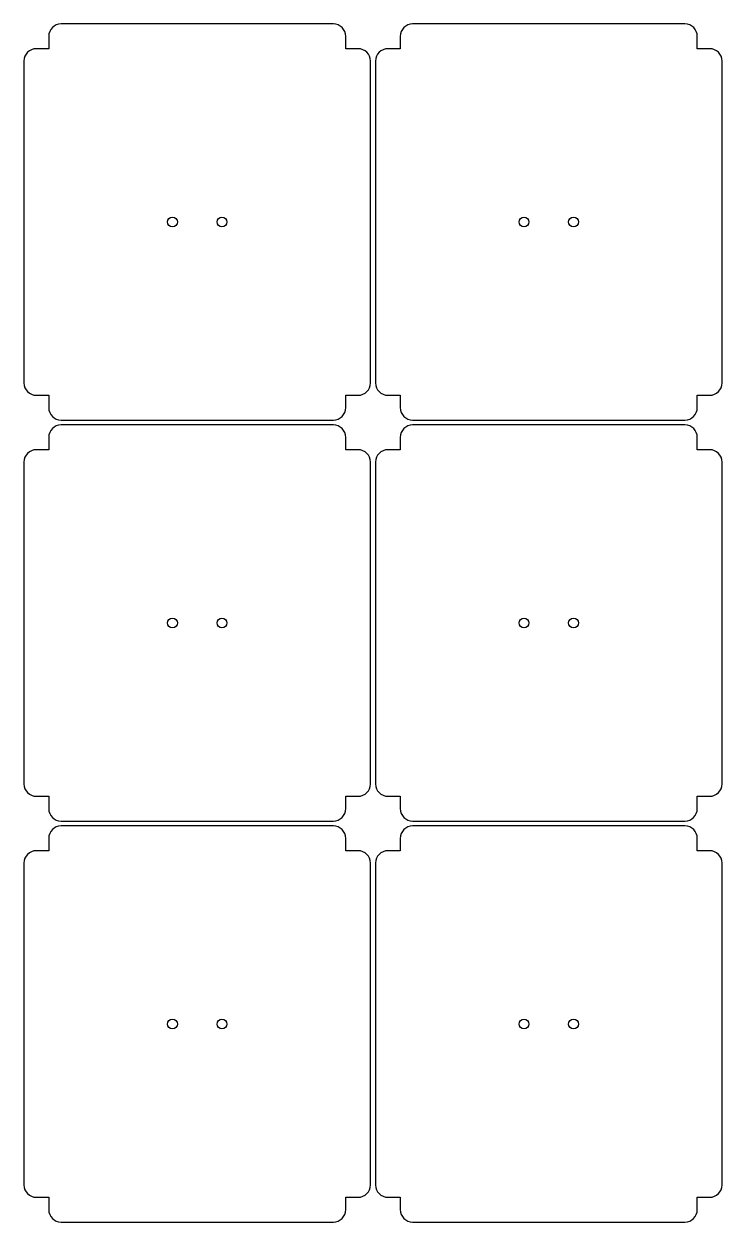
# Model space of a CAD drawing. Extents: x -2300 to 2026, y -6513 to 1502.
# Drawn here: x -2149.7 to -1867.7, y -5549.1 to -5065.1 of the extents above; entities that cross this region are included whole.
import ezdxf

# ---------------------------------------------------------------- set-up
doc = ezdxf.new("R2010")
doc.units = 0

msp = doc.modelspace()

# ---------------------------------------------------------------- linework, layer by layer
at = {"layer": 'Layer 1'}
for p, q in [((-2138.868449, -5067.310481), (-2139.328382, -5068.159928)), ((-2138.258862, -5066.571093), (-2138.868449, -5067.310481)), ((-2137.519424, -5065.961556), (-2138.258862, -5066.571093)), ((-2136.669934, -5065.501665), (-2137.519424, -5065.961556)), ((-2135.730192, -5065.211215), (-2136.669934, -5065.501665)), ((-2134.72, -5065.11), (-2135.730192, -5065.211215)), ((-2024.71956, -5065.11018), (-2134.72, -5065.11)), ((-2023.709391, -5065.211406), (-2024.71956, -5065.11018)), ((-2022.769709, -5065.501882), (-2023.709391, -5065.211406)), ((-2021.920304, -5065.961804), (-2022.769709, -5065.501882)), ((-2021.180963, -5066.57137), (-2021.920304, -5065.961804)), ((-2020.571473, -5067.310776), (-2021.180963, -5066.57137)), ((-2020.111625, -5068.160218), (-2020.571473, -5067.310776)), ((-1996.868449, -5067.310481), (-1997.328383, -5068.159928)), ((-1996.258862, -5066.571093), (-1996.868449, -5067.310481)), ((-1995.519424, -5065.961556), (-1996.258862, -5066.571093)), ((-1994.669934, -5065.501665), (-1995.519424, -5065.961556)), ((-1993.730192, -5065.211215), (-1994.669934, -5065.501665)), ((-1992.72, -5065.11), (-1993.730192, -5065.211215)), ((-1882.71956, -5065.11018), (-1992.72, -5065.11)), ((-1881.709391, -5065.211406), (-1882.71956, -5065.11018)), ((-1880.769709, -5065.501882), (-1881.709391, -5065.211406)), ((-1879.920304, -5065.961804), (-1880.769709, -5065.501882)), ((-1879.180963, -5066.57137), (-1879.920304, -5065.961804)), ((-1878.571473, -5067.310776), (-1879.180963, -5066.57137)), ((-1878.111625, -5068.160218), (-1878.571473, -5067.310776)), ((-2139.618863, -5069.099639), (-2139.72009, -5070.10982)), ((-2139.72009, -5070.10982), (-2139.72, -5075.11)), ((-2139.328382, -5068.159928), (-2139.618863, -5069.099639)), ((-2019.821204, -5069.099894), (-2020.111625, -5068.160218)), ((-2019.72, -5070.11), (-2019.821204, -5069.099894)), ((-2019.72, -5075.11), (-2019.72, -5070.11)), ((-1997.618863, -5069.099639), (-1997.72009, -5070.10982)), ((-1997.72009, -5070.10982), (-1997.72, -5075.11)), ((-1997.328383, -5068.159928), (-1997.618863, -5069.099639)), ((-1877.821204, -5069.099894), (-1878.111625, -5068.160218)), ((-1877.72, -5070.11), (-1877.821204, -5069.099894)), ((-1877.72, -5075.11), (-1877.72, -5070.11)), ((-2148.2585, -5076.571194), (-2148.868018, -5077.3106)), ((-2147.519142, -5075.961627), (-2148.2585, -5076.571194)), ((-2146.669741, -5075.501703), (-2147.519142, -5075.961627)), ((-2145.730095, -5075.211226), (-2146.669741, -5075.501703)), ((-2144.72, -5075.11), (-2145.730095, -5075.211226)), ((-2139.72, -5075.11), (-2144.72, -5075.11)), ((-2014.71982, -5075.11018), (-2019.72, -5075.11)), ((-2013.709565, -5075.211406), (-2014.71982, -5075.11018)), ((-2012.769819, -5075.501882), (-2013.709565, -5075.211406)), ((-2011.920367, -5075.961804), (-2012.769819, -5075.501882)), ((-2011.180995, -5076.57137), (-2011.920367, -5075.961804)), ((-2010.571487, -5077.310776), (-2011.180995, -5076.57137)), ((-2006.2585, -5076.571194), (-2006.868018, -5077.3106)), ((-2005.519142, -5075.961627), (-2006.2585, -5076.571194)), ((-2004.669741, -5075.501703), (-2005.519142, -5075.961627)), ((-2003.730095, -5075.211226), (-2004.669741, -5075.501703)), ((-2002.72, -5075.11), (-2003.730095, -5075.211226)), ((-1997.72, -5075.11), (-2002.72, -5075.11)), ((-1872.71982, -5075.11018), (-1877.72, -5075.11)), ((-1871.709565, -5075.211406), (-1872.71982, -5075.11018)), ((-1870.769819, -5075.501882), (-1871.709565, -5075.211406)), ((-1869.920367, -5075.961804), (-1870.769819, -5075.501882)), ((-1869.180995, -5076.57137), (-1869.920367, -5075.961804)), ((-1868.571487, -5077.310776), (-1869.180995, -5076.57137)), ((-2149.71956, -5080.10982), (-2149.72, -5210.11)), ((-2149.618345, -5079.099717), (-2149.71956, -5080.10982)), ((-2149.327899, -5078.160042), (-2149.618345, -5079.099717)), ((-2148.868018, -5077.3106), (-2149.327899, -5078.160042)), ((-2010.111629, -5078.160218), (-2010.571487, -5077.310776)), ((-2009.821205, -5079.099894), (-2010.111629, -5078.160218)), ((-2009.72, -5080.11), (-2009.821205, -5079.099894)), ((-2009.72018, -5210.10965), (-2009.72, -5080.11)), ((-2007.71956, -5080.10982), (-2007.72, -5210.11)), ((-2007.618345, -5079.099717), (-2007.71956, -5080.10982)), ((-2007.327899, -5078.160042), (-2007.618345, -5079.099717)), ((-2006.868018, -5077.3106), (-2007.327899, -5078.160042)), ((-1868.111629, -5078.160218), (-1868.571487, -5077.310776)), ((-1867.821205, -5079.099894), (-1868.111629, -5078.160218)), ((-1867.72, -5080.11), (-1867.821205, -5079.099894)), ((-1867.72018, -5210.10965), (-1867.72, -5080.11)), ((-2091.72003, -5145.1101), (-2091.562756, -5144.331587)), ((-2091.562756, -5144.331587), (-2091.133945, -5143.695874)), ((-2091.133945, -5143.695874), (-2090.498114, -5143.267278)), ((-2090.498114, -5143.267278), (-2089.71978, -5143.11012)), ((-2089.71978, -5143.11012), (-2088.941267, -5143.267278)), ((-2088.941267, -5143.267278), (-2088.305554, -5143.695873)), ((-2088.305554, -5143.695873), (-2087.876958, -5144.331587)), ((-2087.876958, -5144.331587), (-2087.7198, -5145.1101)), ((-2071.72023, -5145.1101), (-2071.562956, -5144.331587)), ((-2071.562956, -5144.331587), (-2071.134145, -5143.695874)), ((-2071.134145, -5143.695874), (-2070.498314, -5143.267278)), ((-2070.498314, -5143.267278), (-2069.71998, -5143.11012)), ((-2069.71998, -5143.11012), (-2068.941467, -5143.267278)), ((-2068.941467, -5143.267278), (-2068.305754, -5143.695873)), ((-2068.305754, -5143.695873), (-2067.877158, -5144.331587)), ((-2067.877158, -5144.331587), (-2067.72, -5145.1101)), ((-1949.72003, -5145.1101), (-1949.562756, -5144.331587)), ((-1949.562756, -5144.331587), (-1949.133945, -5143.695874)), ((-1949.133945, -5143.695874), (-1948.498114, -5143.267278)), ((-1948.498114, -5143.267278), (-1947.71978, -5143.11012)), ((-1947.71978, -5143.11012), (-1946.941267, -5143.267278)), ((-1946.941267, -5143.267278), (-1946.305554, -5143.695873)), ((-1946.305554, -5143.695873), (-1945.876958, -5144.331587)), ((-1945.876958, -5144.331587), (-1945.7198, -5145.1101)), ((-1929.72023, -5145.1101), (-1929.562956, -5144.331587)), ((-1929.562956, -5144.331587), (-1929.134145, -5143.695874)), ((-1929.134145, -5143.695874), (-1928.498314, -5143.267278)), ((-1928.498314, -5143.267278), (-1927.71998, -5143.11012)), ((-1927.71998, -5143.11012), (-1926.941467, -5143.267278)), ((-1926.941467, -5143.267278), (-1926.305754, -5143.695873)), ((-1926.305754, -5143.695873), (-1925.877158, -5144.331587)), ((-1925.877158, -5144.331587), (-1925.72, -5145.1101)), ((-2091.562793, -5145.888502), (-2091.72003, -5145.1101)), ((-2091.134044, -5146.524228), (-2091.562793, -5145.888502)), ((-2090.498225, -5146.952885), (-2091.134044, -5146.524228)), ((-2089.71978, -5147.11008), (-2090.498225, -5146.952885)), ((-2088.941044, -5146.953036), (-2089.71978, -5147.11008)), ((-2088.305355, -5146.524427), (-2088.941044, -5146.953036)), ((-2087.876884, -5145.888651), (-2088.305355, -5146.524427)), ((-2087.7198, -5145.1101), (-2087.876884, -5145.888651)), ((-2087.7198, -5145.1101), (-2087.7198, -5145.1101)), ((-2071.562993, -5145.888502), (-2071.72023, -5145.1101)), ((-2071.134244, -5146.524228), (-2071.562993, -5145.888502)), ((-2070.498425, -5146.952885), (-2071.134244, -5146.524228)), ((-2069.71998, -5147.11008), (-2070.498425, -5146.952885)), ((-2068.941244, -5146.953036), (-2069.71998, -5147.11008)), ((-2068.305555, -5146.524427), (-2068.941244, -5146.953036)), ((-2067.877084, -5145.888651), (-2068.305555, -5146.524427)), ((-2067.72, -5145.1101), (-2067.877084, -5145.888651)), ((-2067.72, -5145.1101), (-2067.72, -5145.1101)), ((-1949.562793, -5145.888502), (-1949.72003, -5145.1101)), ((-1949.134044, -5146.524228), (-1949.562793, -5145.888502)), ((-1948.498225, -5146.952885), (-1949.134044, -5146.524228)), ((-1947.71978, -5147.11008), (-1948.498225, -5146.952885)), ((-1946.941044, -5146.953036), (-1947.71978, -5147.11008)), ((-1946.305355, -5146.524427), (-1946.941044, -5146.953036)), ((-1945.876884, -5145.888651), (-1946.305355, -5146.524427)), ((-1945.7198, -5145.1101), (-1945.876884, -5145.888651)), ((-1945.7198, -5145.1101), (-1945.7198, -5145.1101)), ((-1929.562993, -5145.888502), (-1929.72023, -5145.1101)), ((-1929.134244, -5146.524228), (-1929.562993, -5145.888502)), ((-1928.498425, -5146.952885), (-1929.134244, -5146.524228)), ((-1927.71998, -5147.11008), (-1928.498425, -5146.952885)), ((-1926.941244, -5146.953036), (-1927.71998, -5147.11008)), ((-1926.305555, -5146.524427), (-1926.941244, -5146.953036)), ((-1925.877084, -5145.888651), (-1926.305555, -5146.524427)), ((-1925.72, -5145.1101), (-1925.877084, -5145.888651)), ((-1925.72, -5145.1101), (-1925.72, -5145.1101)), ((-2149.72, -5210.11), (-2149.618785, -5211.120203)), ((-2149.618785, -5211.120203), (-2149.328339, -5212.059974)), ((-2149.328339, -5212.059974), (-2148.868458, -5212.909506)), ((-2010.571665, -5212.909156), (-2010.111807, -5212.059624)), ((-2010.111807, -5212.059624), (-2009.821384, -5211.119853)), ((-2009.821384, -5211.119853), (-2009.72018, -5210.10965)), ((-2007.72, -5210.11), (-2007.618785, -5211.120203)), ((-2007.618785, -5211.120203), (-2007.328339, -5212.059974)), ((-2007.328339, -5212.059974), (-2006.868458, -5212.909506)), ((-1868.571665, -5212.909156), (-1868.111807, -5212.059624)), ((-1868.111807, -5212.059624), (-1867.821384, -5211.119853)), ((-1867.821384, -5211.119853), (-1867.72018, -5210.10965)), ((-2148.868458, -5212.909506), (-2148.25894, -5213.648993)), ((-2148.25894, -5213.648993), (-2147.519582, -5214.258627)), ((-2147.519582, -5214.258627), (-2146.670181, -5214.718602)), ((-2146.670181, -5214.718602), (-2145.730535, -5215.009112)), ((-2145.730535, -5215.009112), (-2144.72044, -5215.11035)), ((-2144.72044, -5215.11035), (-2139.72, -5215.11)), ((-2139.72, -5215.11), (-2139.72, -5220.11)), ((-2019.72044, -5220.10912), (-2019.72, -5215.11)), ((-2019.72, -5215.11), (-2014.72, -5215.11)), ((-2014.72, -5215.11), (-2013.709742, -5215.008762)), ((-2013.709742, -5215.008762), (-2012.769995, -5214.718252)), ((-2012.769995, -5214.718252), (-2011.920543, -5214.258277)), ((-2011.920543, -5214.258277), (-2011.181171, -5213.648643)), ((-2011.181171, -5213.648643), (-2010.571665, -5212.909156)), ((-2006.868458, -5212.909506), (-2006.25894, -5213.648993)), ((-2006.25894, -5213.648993), (-2005.519582, -5214.258627)), ((-2005.519582, -5214.258627), (-2004.670181, -5214.718602)), ((-2004.670181, -5214.718602), (-2003.730535, -5215.009112)), ((-2003.730535, -5215.009112), (-2002.72044, -5215.11035)), ((-2002.72044, -5215.11035), (-1997.72, -5215.11)), ((-1997.72, -5215.11), (-1997.72, -5220.11)), ((-1877.72044, -5220.10912), (-1877.72, -5215.11)), ((-1877.72, -5215.11), (-1872.72, -5215.11)), ((-1872.72, -5215.11), (-1871.709742, -5215.008762)), ((-1871.709742, -5215.008762), (-1870.769995, -5214.718252)), ((-1870.769995, -5214.718252), (-1869.920543, -5214.258277)), ((-1869.920543, -5214.258277), (-1869.181171, -5213.648643)), ((-1869.181171, -5213.648643), (-1868.571665, -5212.909156)), ((-2139.72, -5220.11), (-2139.618773, -5221.120226)), ((-2139.618773, -5221.120226), (-2139.328292, -5222.060057)), ((-2139.328292, -5222.060057), (-2138.868359, -5222.909674)), ((-2020.571982, -5222.908794), (-2020.112101, -5222.059177)), ((-2020.112101, -5222.059177), (-2019.821655, -5221.119346)), ((-2019.821655, -5221.119346), (-2019.72044, -5220.10912)), ((-1997.72, -5220.11), (-1997.618773, -5221.120226)), ((-1997.618773, -5221.120226), (-1997.328293, -5222.060057)), ((-1997.328293, -5222.060057), (-1996.868359, -5222.909674)), ((-1878.571982, -5222.908794), (-1878.112101, -5222.059177)), ((-1878.112101, -5222.059177), (-1877.821655, -5221.119346)), ((-1877.821655, -5221.119346), (-1877.72044, -5220.10912)), ((-2138.868359, -5222.909674), (-2138.258772, -5223.649258)), ((-2138.258772, -5223.649258), (-2137.519334, -5224.258989)), ((-2137.519334, -5224.258989), (-2136.669844, -5224.719049)), ((-2136.669844, -5224.719049), (-2135.730102, -5225.009619)), ((-2134.72, -5227.11), (-2135.730192, -5227.211215)), ((-2135.730102, -5225.009619), (-2134.71991, -5225.11088)), ((-2024.71956, -5227.11018), (-2134.72, -5227.11)), ((-2134.71991, -5225.11088), (-2024.72, -5225.11)), ((-2024.72, -5225.11), (-2023.709905, -5225.008739)), ((-2023.709391, -5227.211406), (-2024.71956, -5227.11018)), ((-2023.709905, -5225.008739), (-2022.770259, -5224.718169)), ((-2022.770259, -5224.718169), (-2021.920858, -5224.258109)), ((-2021.920858, -5224.258109), (-2021.1815, -5223.648377)), ((-2021.1815, -5223.648377), (-2020.571982, -5222.908794)), ((-1996.868359, -5222.909674), (-1996.258772, -5223.649258)), ((-1996.258772, -5223.649258), (-1995.519334, -5224.258989)), ((-1995.519334, -5224.258989), (-1994.669844, -5224.719049)), ((-1994.669844, -5224.719049), (-1993.730102, -5225.009619)), ((-1992.72, -5227.11), (-1993.730192, -5227.211215)), ((-1993.730102, -5225.009619), (-1992.71991, -5225.11088)), ((-1882.71956, -5227.11018), (-1992.72, -5227.11)), ((-1992.71991, -5225.11088), (-1882.72, -5225.11)), ((-1882.72, -5225.11), (-1881.709905, -5225.008739)), ((-1881.709391, -5227.211406), (-1882.71956, -5227.11018)), ((-1881.709905, -5225.008739), (-1880.770259, -5224.718169)), ((-1880.770259, -5224.718169), (-1879.920858, -5224.258109)), ((-1879.920858, -5224.258109), (-1879.1815, -5223.648377)), ((-1879.1815, -5223.648377), (-1878.571982, -5222.908794)), ((-2139.618863, -5231.099639), (-2139.72009, -5232.10982)), ((-2139.328382, -5230.159928), (-2139.618863, -5231.099639)), ((-2138.868449, -5229.310481), (-2139.328382, -5230.159928)), ((-2138.258862, -5228.571093), (-2138.868449, -5229.310481)), ((-2137.519424, -5227.961556), (-2138.258862, -5228.571093)), ((-2136.669934, -5227.501665), (-2137.519424, -5227.961556)), ((-2135.730192, -5227.211215), (-2136.669934, -5227.501665)), ((-2022.769709, -5227.501882), (-2023.709391, -5227.211406)), ((-2021.920304, -5227.961804), (-2022.769709, -5227.501882)), ((-2021.180963, -5228.57137), (-2021.920304, -5227.961804)), ((-2020.571473, -5229.310776), (-2021.180963, -5228.57137)), ((-2020.111625, -5230.160218), (-2020.571473, -5229.310776)), ((-2019.821204, -5231.099894), (-2020.111625, -5230.160218)), ((-2019.72, -5232.11), (-2019.821204, -5231.099894)), ((-1997.618863, -5231.099639), (-1997.72009, -5232.10982)), ((-1997.328383, -5230.159928), (-1997.618863, -5231.099639)), ((-1996.868449, -5229.310481), (-1997.328383, -5230.159928)), ((-1996.258862, -5228.571093), (-1996.868449, -5229.310481)), ((-1995.519424, -5227.961556), (-1996.258862, -5228.571093)), ((-1994.669934, -5227.501665), (-1995.519424, -5227.961556)), ((-1993.730192, -5227.211215), (-1994.669934, -5227.501665)), ((-1880.769709, -5227.501882), (-1881.709391, -5227.211406)), ((-1879.920304, -5227.961804), (-1880.769709, -5227.501882)), ((-1879.180963, -5228.57137), (-1879.920304, -5227.961804)), ((-1878.571473, -5229.310776), (-1879.180963, -5228.57137)), ((-1878.111625, -5230.160218), (-1878.571473, -5229.310776)), ((-1877.821204, -5231.099894), (-1878.111625, -5230.160218)), ((-1877.72, -5232.11), (-1877.821204, -5231.099894)), ((-2139.72009, -5232.10982), (-2139.72, -5237.11)), ((-2019.72, -5237.11), (-2019.72, -5232.11)), ((-1997.72009, -5232.10982), (-1997.72, -5237.11)), ((-1877.72, -5237.11), (-1877.72, -5232.11)), ((-2149.618345, -5241.099717), (-2149.71956, -5242.10982)), ((-2149.327899, -5240.160042), (-2149.618345, -5241.099717)), ((-2148.868018, -5239.3106), (-2149.327899, -5240.160042)), ((-2148.2585, -5238.571194), (-2148.868018, -5239.3106)), ((-2147.519142, -5237.961627), (-2148.2585, -5238.571194)), ((-2146.669741, -5237.501703), (-2147.519142, -5237.961627)), ((-2145.730095, -5237.211226), (-2146.669741, -5237.501703)), ((-2144.72, -5237.11), (-2145.730095, -5237.211226)), ((-2139.72, -5237.11), (-2144.72, -5237.11)), ((-2014.71982, -5237.11018), (-2019.72, -5237.11)), ((-2013.709565, -5237.211406), (-2014.71982, -5237.11018)), ((-2012.769819, -5237.501882), (-2013.709565, -5237.211406)), ((-2011.920367, -5237.961804), (-2012.769819, -5237.501882)), ((-2011.180995, -5238.57137), (-2011.920367, -5237.961804)), ((-2010.571487, -5239.310776), (-2011.180995, -5238.57137)), ((-2010.111629, -5240.160218), (-2010.571487, -5239.310776)), ((-2009.821205, -5241.099894), (-2010.111629, -5240.160218)), ((-2009.72, -5242.11), (-2009.821205, -5241.099894)), ((-2007.618345, -5241.099717), (-2007.71956, -5242.10982)), ((-2007.327899, -5240.160042), (-2007.618345, -5241.099717)), ((-2006.868018, -5239.3106), (-2007.327899, -5240.160042)), ((-2006.2585, -5238.571194), (-2006.868018, -5239.3106)), ((-2005.519142, -5237.961627), (-2006.2585, -5238.571194)), ((-2004.669741, -5237.501703), (-2005.519142, -5237.961627)), ((-2003.730095, -5237.211226), (-2004.669741, -5237.501703)), ((-2002.72, -5237.11), (-2003.730095, -5237.211226)), ((-1997.72, -5237.11), (-2002.72, -5237.11)), ((-1872.71982, -5237.11018), (-1877.72, -5237.11)), ((-1871.709565, -5237.211406), (-1872.71982, -5237.11018)), ((-1870.769819, -5237.501882), (-1871.709565, -5237.211406)), ((-1869.920367, -5237.961804), (-1870.769819, -5237.501882)), ((-1869.180995, -5238.57137), (-1869.920367, -5237.961804)), ((-1868.571487, -5239.310776), (-1869.180995, -5238.57137)), ((-1868.111629, -5240.160218), (-1868.571487, -5239.310776)), ((-1867.821205, -5241.099894), (-1868.111629, -5240.160218)), ((-1867.72, -5242.11), (-1867.821205, -5241.099894)), ((-2149.71956, -5242.10982), (-2149.72, -5372.11)), ((-2009.72018, -5372.10965), (-2009.72, -5242.11)), ((-2007.71956, -5242.10982), (-2007.72, -5372.11)), ((-1867.72018, -5372.10965), (-1867.72, -5242.11)), ((-2091.72003, -5307.1101), (-2091.562756, -5306.331587)), ((-2091.562793, -5307.888502), (-2091.72003, -5307.1101)), ((-2091.134044, -5308.524228), (-2091.562793, -5307.888502)), ((-2091.562756, -5306.331587), (-2091.133945, -5305.695874)), ((-2090.498225, -5308.952885), (-2091.134044, -5308.524228)), ((-2091.133945, -5305.695874), (-2090.498114, -5305.267278)), ((-2089.71978, -5309.11008), (-2090.498225, -5308.952885)), ((-2090.498114, -5305.267278), (-2089.71978, -5305.11012)), ((-2089.71978, -5305.11012), (-2088.941267, -5305.267278)), ((-2088.941044, -5308.953036), (-2089.71978, -5309.11008)), ((-2088.941267, -5305.267278), (-2088.305554, -5305.695873)), ((-2088.305355, -5308.524427), (-2088.941044, -5308.953036)), ((-2088.305554, -5305.695873), (-2087.876958, -5306.331587)), ((-2087.876884, -5307.888651), (-2088.305355, -5308.524427)), ((-2087.876958, -5306.331587), (-2087.7198, -5307.1101)), ((-2087.7198, -5307.1101), (-2087.876884, -5307.888651)), ((-2087.7198, -5307.1101), (-2087.7198, -5307.1101)), ((-2071.72023, -5307.1101), (-2071.562956, -5306.331587)), ((-2071.562993, -5307.888502), (-2071.72023, -5307.1101)), ((-2071.134244, -5308.524228), (-2071.562993, -5307.888502)), ((-2071.562956, -5306.331587), (-2071.134145, -5305.695874)), ((-2070.498425, -5308.952885), (-2071.134244, -5308.524228)), ((-2071.134145, -5305.695874), (-2070.498314, -5305.267278)), ((-2069.71998, -5309.11008), (-2070.498425, -5308.952885)), ((-2070.498314, -5305.267278), (-2069.71998, -5305.11012)), ((-2069.71998, -5305.11012), (-2068.941467, -5305.267278)), ((-2068.941244, -5308.953036), (-2069.71998, -5309.11008)), ((-2068.941467, -5305.267278), (-2068.305754, -5305.695873)), ((-2068.305555, -5308.524427), (-2068.941244, -5308.953036)), ((-2068.305754, -5305.695873), (-2067.877158, -5306.331587)), ((-2067.877084, -5307.888651), (-2068.305555, -5308.524427)), ((-2067.877158, -5306.331587), (-2067.72, -5307.1101)), ((-2067.72, -5307.1101), (-2067.877084, -5307.888651)), ((-2067.72, -5307.1101), (-2067.72, -5307.1101)), ((-1949.72003, -5307.1101), (-1949.562756, -5306.331587)), ((-1949.562793, -5307.888502), (-1949.72003, -5307.1101)), ((-1949.134044, -5308.524228), (-1949.562793, -5307.888502)), ((-1949.562756, -5306.331587), (-1949.133945, -5305.695874)), ((-1948.498225, -5308.952885), (-1949.134044, -5308.524228)), ((-1949.133945, -5305.695874), (-1948.498114, -5305.267278)), ((-1947.71978, -5309.11008), (-1948.498225, -5308.952885)), ((-1948.498114, -5305.267278), (-1947.71978, -5305.11012)), ((-1947.71978, -5305.11012), (-1946.941267, -5305.267278)), ((-1946.941044, -5308.953036), (-1947.71978, -5309.11008)), ((-1946.941267, -5305.267278), (-1946.305554, -5305.695873)), ((-1946.305355, -5308.524427), (-1946.941044, -5308.953036)), ((-1946.305554, -5305.695873), (-1945.876958, -5306.331587)), ((-1945.876884, -5307.888651), (-1946.305355, -5308.524427)), ((-1945.876958, -5306.331587), (-1945.7198, -5307.1101)), ((-1945.7198, -5307.1101), (-1945.876884, -5307.888651)), ((-1945.7198, -5307.1101), (-1945.7198, -5307.1101)), ((-1929.72023, -5307.1101), (-1929.562956, -5306.331587)), ((-1929.562993, -5307.888502), (-1929.72023, -5307.1101)), ((-1929.134244, -5308.524228), (-1929.562993, -5307.888502)), ((-1929.562956, -5306.331587), (-1929.134145, -5305.695874)), ((-1928.498425, -5308.952885), (-1929.134244, -5308.524228)), ((-1929.134145, -5305.695874), (-1928.498314, -5305.267278)), ((-1927.71998, -5309.11008), (-1928.498425, -5308.952885)), ((-1928.498314, -5305.267278), (-1927.71998, -5305.11012)), ((-1927.71998, -5305.11012), (-1926.941467, -5305.267278)), ((-1926.941244, -5308.953036), (-1927.71998, -5309.11008)), ((-1926.941467, -5305.267278), (-1926.305754, -5305.695873)), ((-1926.305555, -5308.524427), (-1926.941244, -5308.953036)), ((-1926.305754, -5305.695873), (-1925.877158, -5306.331587)), ((-1925.877084, -5307.888651), (-1926.305555, -5308.524427)), ((-1925.877158, -5306.331587), (-1925.72, -5307.1101)), ((-1925.72, -5307.1101), (-1925.877084, -5307.888651)), ((-1925.72, -5307.1101), (-1925.72, -5307.1101)), ((-2149.72, -5372.11), (-2149.618785, -5373.120203)), ((-2009.821384, -5373.119853), (-2009.72018, -5372.10965)), ((-2007.72, -5372.11), (-2007.618785, -5373.120203)), ((-1867.821384, -5373.119853), (-1867.72018, -5372.10965)), ((-2149.618785, -5373.120203), (-2149.328339, -5374.059974)), ((-2149.328339, -5374.059974), (-2148.868458, -5374.909506)), ((-2148.868458, -5374.909506), (-2148.25894, -5375.648993)), ((-2148.25894, -5375.648993), (-2147.519582, -5376.258627)), ((-2147.519582, -5376.258627), (-2146.670181, -5376.718602)), ((-2146.670181, -5376.718602), (-2145.730535, -5377.009112)), ((-2145.730535, -5377.009112), (-2144.72044, -5377.11035)), ((-2144.72044, -5377.11035), (-2139.72, -5377.11)), ((-2139.72, -5377.11), (-2139.72, -5382.11)), ((-2019.72044, -5382.10912), (-2019.72, -5377.11)), ((-2019.72, -5377.11), (-2014.72, -5377.11)), ((-2014.72, -5377.11), (-2013.709742, -5377.008762)), ((-2013.709742, -5377.008762), (-2012.769995, -5376.718252)), ((-2012.769995, -5376.718252), (-2011.920543, -5376.258277)), ((-2011.920543, -5376.258277), (-2011.181171, -5375.648643)), ((-2011.181171, -5375.648643), (-2010.571665, -5374.909156)), ((-2010.571665, -5374.909156), (-2010.111807, -5374.059624)), ((-2010.111807, -5374.059624), (-2009.821384, -5373.119853)), ((-2007.618785, -5373.120203), (-2007.328339, -5374.059974)), ((-2007.328339, -5374.059974), (-2006.868458, -5374.909506)), ((-2006.868458, -5374.909506), (-2006.25894, -5375.648993)), ((-2006.25894, -5375.648993), (-2005.519582, -5376.258627)), ((-2005.519582, -5376.258627), (-2004.670181, -5376.718602)), ((-2004.670181, -5376.718602), (-2003.730535, -5377.009112)), ((-2003.730535, -5377.009112), (-2002.72044, -5377.11035)), ((-2002.72044, -5377.11035), (-1997.72, -5377.11)), ((-1997.72, -5377.11), (-1997.72, -5382.11)), ((-1877.72044, -5382.10912), (-1877.72, -5377.11)), ((-1877.72, -5377.11), (-1872.72, -5377.11)), ((-1872.72, -5377.11), (-1871.709742, -5377.008762)), ((-1871.709742, -5377.008762), (-1870.769995, -5376.718252)), ((-1870.769995, -5376.718252), (-1869.920543, -5376.258277)), ((-1869.920543, -5376.258277), (-1869.181171, -5375.648643)), ((-1869.181171, -5375.648643), (-1868.571665, -5374.909156)), ((-1868.571665, -5374.909156), (-1868.111807, -5374.059624)), ((-1868.111807, -5374.059624), (-1867.821384, -5373.119853)), ((-2139.72, -5382.11), (-2139.618773, -5383.120226)), ((-2139.618773, -5383.120226), (-2139.328292, -5384.060057)), ((-2139.328292, -5384.060057), (-2138.868359, -5384.909674)), ((-2138.868359, -5384.909674), (-2138.258772, -5385.649258)), ((-2138.258772, -5385.649258), (-2137.519334, -5386.258989)), ((-2137.519334, -5386.258989), (-2136.669844, -5386.719049)), ((-2136.669844, -5386.719049), (-2135.730102, -5387.009619)), ((-2023.709905, -5387.008739), (-2022.770259, -5386.718169)), ((-2022.770259, -5386.718169), (-2021.920858, -5386.258109)), ((-2021.920858, -5386.258109), (-2021.1815, -5385.648377)), ((-2021.1815, -5385.648377), (-2020.571982, -5384.908794)), ((-2020.571982, -5384.908794), (-2020.112101, -5384.059177)), ((-2020.112101, -5384.059177), (-2019.821655, -5383.119346)), ((-2019.821655, -5383.119346), (-2019.72044, -5382.10912)), ((-1997.72, -5382.11), (-1997.618773, -5383.120226)), ((-1997.618773, -5383.120226), (-1997.328293, -5384.060057)), ((-1997.328293, -5384.060057), (-1996.868359, -5384.909674)), ((-1996.868359, -5384.909674), (-1996.258772, -5385.649258)), ((-1996.258772, -5385.649258), (-1995.519334, -5386.258989)), ((-1995.519334, -5386.258989), (-1994.669844, -5386.719049)), ((-1994.669844, -5386.719049), (-1993.730102, -5387.009619)), ((-1881.709905, -5387.008739), (-1880.770259, -5386.718169)), ((-1880.770259, -5386.718169), (-1879.920858, -5386.258109)), ((-1879.920858, -5386.258109), (-1879.1815, -5385.648377)), ((-1879.1815, -5385.648377), (-1878.571982, -5384.908794)), ((-1878.571982, -5384.908794), (-1878.112101, -5384.059177)), ((-1878.112101, -5384.059177), (-1877.821655, -5383.119346)), ((-1877.821655, -5383.119346), (-1877.72044, -5382.10912)), ((-2138.868449, -5391.310481), (-2139.328382, -5392.159928)), ((-2138.258862, -5390.571093), (-2138.868449, -5391.310481)), ((-2137.519424, -5389.961556), (-2138.258862, -5390.571093)), ((-2136.669934, -5389.501665), (-2137.519424, -5389.961556)), ((-2135.730192, -5389.211215), (-2136.669934, -5389.501665)), ((-2134.72, -5389.11), (-2135.730192, -5389.211215)), ((-2135.730102, -5387.009619), (-2134.71991, -5387.11088)), ((-2024.71956, -5389.11018), (-2134.72, -5389.11)), ((-2134.71991, -5387.11088), (-2024.72, -5387.11)), ((-2024.72, -5387.11), (-2023.709905, -5387.008739)), ((-2023.709391, -5389.211406), (-2024.71956, -5389.11018)), ((-2022.769709, -5389.501882), (-2023.709391, -5389.211406)), ((-2021.920304, -5389.961804), (-2022.769709, -5389.501882)), ((-2021.180963, -5390.57137), (-2021.920304, -5389.961804)), ((-2020.571473, -5391.310776), (-2021.180963, -5390.57137)), ((-2020.111625, -5392.160218), (-2020.571473, -5391.310776)), ((-1996.868449, -5391.310481), (-1997.328383, -5392.159928)), ((-1996.258862, -5390.571093), (-1996.868449, -5391.310481)), ((-1995.519424, -5389.961556), (-1996.258862, -5390.571093)), ((-1994.669934, -5389.501665), (-1995.519424, -5389.961556)), ((-1993.730192, -5389.211215), (-1994.669934, -5389.501665)), ((-1992.72, -5389.11), (-1993.730192, -5389.211215)), ((-1993.730102, -5387.009619), (-1992.71991, -5387.11088)), ((-1882.71956, -5389.11018), (-1992.72, -5389.11)), ((-1992.71991, -5387.11088), (-1882.72, -5387.11)), ((-1882.72, -5387.11), (-1881.709905, -5387.008739)), ((-1881.709391, -5389.211406), (-1882.71956, -5389.11018)), ((-1880.769709, -5389.501882), (-1881.709391, -5389.211406)), ((-1879.920304, -5389.961804), (-1880.769709, -5389.501882)), ((-1879.180963, -5390.57137), (-1879.920304, -5389.961804)), ((-1878.571473, -5391.310776), (-1879.180963, -5390.57137)), ((-1878.111625, -5392.160218), (-1878.571473, -5391.310776)), ((-2139.618863, -5393.099639), (-2139.72009, -5394.10982)), ((-2139.72009, -5394.10982), (-2139.72, -5399.11)), ((-2139.328382, -5392.159928), (-2139.618863, -5393.099639)), ((-2019.821204, -5393.099894), (-2020.111625, -5392.160218)), ((-2019.72, -5394.11), (-2019.821204, -5393.099894)), ((-2019.72, -5399.11), (-2019.72, -5394.11)), ((-1997.618863, -5393.099639), (-1997.72009, -5394.10982)), ((-1997.72009, -5394.10982), (-1997.72, -5399.11)), ((-1997.328383, -5392.159928), (-1997.618863, -5393.099639)), ((-1877.821204, -5393.099894), (-1878.111625, -5392.160218)), ((-1877.72, -5394.11), (-1877.821204, -5393.099894)), ((-1877.72, -5399.11), (-1877.72, -5394.11)), ((-2148.868018, -5401.3106), (-2149.327899, -5402.160042)), ((-2148.2585, -5400.571194), (-2148.868018, -5401.3106)), ((-2147.519142, -5399.961627), (-2148.2585, -5400.571194)), ((-2146.669741, -5399.501703), (-2147.519142, -5399.961627)), ((-2145.730095, -5399.211226), (-2146.669741, -5399.501703)), ((-2144.72, -5399.11), (-2145.730095, -5399.211226)), ((-2139.72, -5399.11), (-2144.72, -5399.11)), ((-2014.71982, -5399.11018), (-2019.72, -5399.11)), ((-2013.709565, -5399.211406), (-2014.71982, -5399.11018)), ((-2012.769819, -5399.501882), (-2013.709565, -5399.211406)), ((-2011.920367, -5399.961804), (-2012.769819, -5399.501882)), ((-2011.180995, -5400.57137), (-2011.920367, -5399.961804)), ((-2010.571487, -5401.310776), (-2011.180995, -5400.57137)), ((-2010.111629, -5402.160218), (-2010.571487, -5401.310776)), ((-2006.868018, -5401.3106), (-2007.327899, -5402.160042)), ((-2006.2585, -5400.571194), (-2006.868018, -5401.3106)), ((-2005.519142, -5399.961627), (-2006.2585, -5400.571194)), ((-2004.669741, -5399.501703), (-2005.519142, -5399.961627)), ((-2003.730095, -5399.211226), (-2004.669741, -5399.501703)), ((-2002.72, -5399.11), (-2003.730095, -5399.211226)), ((-1997.72, -5399.11), (-2002.72, -5399.11)), ((-1872.71982, -5399.11018), (-1877.72, -5399.11)), ((-1871.709565, -5399.211406), (-1872.71982, -5399.11018)), ((-1870.769819, -5399.501882), (-1871.709565, -5399.211406)), ((-1869.920367, -5399.961804), (-1870.769819, -5399.501882)), ((-1869.180995, -5400.57137), (-1869.920367, -5399.961804)), ((-1868.571487, -5401.310776), (-1869.180995, -5400.57137)), ((-1868.111629, -5402.160218), (-1868.571487, -5401.310776)), ((-2149.71956, -5404.10982), (-2149.72, -5534.11)), ((-2149.618345, -5403.099717), (-2149.71956, -5404.10982)), ((-2149.327899, -5402.160042), (-2149.618345, -5403.099717)), ((-2009.821205, -5403.099894), (-2010.111629, -5402.160218)), ((-2009.72, -5404.11), (-2009.821205, -5403.099894)), ((-2009.72018, -5534.10965), (-2009.72, -5404.11)), ((-2007.71956, -5404.10982), (-2007.72, -5534.11)), ((-2007.618345, -5403.099717), (-2007.71956, -5404.10982)), ((-2007.327899, -5402.160042), (-2007.618345, -5403.099717)), ((-1867.821205, -5403.099894), (-1868.111629, -5402.160218)), ((-1867.72, -5404.11), (-1867.821205, -5403.099894)), ((-1867.72018, -5534.10965), (-1867.72, -5404.11)), ((-2091.72003, -5469.1101), (-2091.562756, -5468.331587)), ((-2091.562793, -5469.888502), (-2091.72003, -5469.1101)), ((-2091.562756, -5468.331587), (-2091.133945, -5467.695874)), ((-2091.133945, -5467.695874), (-2090.498114, -5467.267278)), ((-2090.498114, -5467.267278), (-2089.71978, -5467.11012)), ((-2089.71978, -5467.11012), (-2088.941267, -5467.267278)), ((-2088.941267, -5467.267278), (-2088.305554, -5467.695873)), ((-2088.305554, -5467.695873), (-2087.876958, -5468.331587)), ((-2087.876958, -5468.331587), (-2087.7198, -5469.1101)), ((-2087.7198, -5469.1101), (-2087.876884, -5469.888651)), ((-2087.7198, -5469.1101), (-2087.7198, -5469.1101)), ((-2071.72023, -5469.1101), (-2071.562956, -5468.331587)), ((-2071.562993, -5469.888502), (-2071.72023, -5469.1101)), ((-2071.562956, -5468.331587), (-2071.134145, -5467.695874)), ((-2071.134145, -5467.695874), (-2070.498314, -5467.267278)), ((-2070.498314, -5467.267278), (-2069.71998, -5467.11012)), ((-2069.71998, -5467.11012), (-2068.941467, -5467.267278)), ((-2068.941467, -5467.267278), (-2068.305754, -5467.695873)), ((-2068.305754, -5467.695873), (-2067.877158, -5468.331587)), ((-2067.877158, -5468.331587), (-2067.72, -5469.1101)), ((-2067.72, -5469.1101), (-2067.877084, -5469.888651)), ((-2067.72, -5469.1101), (-2067.72, -5469.1101)), ((-1949.72003, -5469.1101), (-1949.562756, -5468.331587)), ((-1949.562793, -5469.888502), (-1949.72003, -5469.1101)), ((-1949.562756, -5468.331587), (-1949.133945, -5467.695874)), ((-1949.133945, -5467.695874), (-1948.498114, -5467.267278)), ((-1948.498114, -5467.267278), (-1947.71978, -5467.11012)), ((-1947.71978, -5467.11012), (-1946.941267, -5467.267278)), ((-1946.941267, -5467.267278), (-1946.305554, -5467.695873)), ((-1946.305554, -5467.695873), (-1945.876958, -5468.331587)), ((-1945.876958, -5468.331587), (-1945.7198, -5469.1101)), ((-1945.7198, -5469.1101), (-1945.876884, -5469.888651)), ((-1945.7198, -5469.1101), (-1945.7198, -5469.1101)), ((-1929.72023, -5469.1101), (-1929.562956, -5468.331587)), ((-1929.562993, -5469.888502), (-1929.72023, -5469.1101)), ((-1929.562956, -5468.331587), (-1929.134145, -5467.695874)), ((-1929.134145, -5467.695874), (-1928.498314, -5467.267278)), ((-1928.498314, -5467.267278), (-1927.71998, -5467.11012)), ((-1927.71998, -5467.11012), (-1926.941467, -5467.267278)), ((-1926.941467, -5467.267278), (-1926.305754, -5467.695873)), ((-1926.305754, -5467.695873), (-1925.877158, -5468.331587)), ((-1925.877158, -5468.331587), (-1925.72, -5469.1101)), ((-1925.72, -5469.1101), (-1925.877084, -5469.888651)), ((-1925.72, -5469.1101), (-1925.72, -5469.1101)), ((-2091.134044, -5470.524228), (-2091.562793, -5469.888502)), ((-2090.498225, -5470.952885), (-2091.134044, -5470.524228)), ((-2089.71978, -5471.11008), (-2090.498225, -5470.952885)), ((-2088.941044, -5470.953036), (-2089.71978, -5471.11008)), ((-2088.305355, -5470.524427), (-2088.941044, -5470.953036)), ((-2087.876884, -5469.888651), (-2088.305355, -5470.524427)), ((-2071.134244, -5470.524228), (-2071.562993, -5469.888502)), ((-2070.498425, -5470.952885), (-2071.134244, -5470.524228)), ((-2069.71998, -5471.11008), (-2070.498425, -5470.952885)), ((-2068.941244, -5470.953036), (-2069.71998, -5471.11008)), ((-2068.305555, -5470.524427), (-2068.941244, -5470.953036)), ((-2067.877084, -5469.888651), (-2068.305555, -5470.524427)), ((-1949.134044, -5470.524228), (-1949.562793, -5469.888502)), ((-1948.498225, -5470.952885), (-1949.134044, -5470.524228)), ((-1947.71978, -5471.11008), (-1948.498225, -5470.952885)), ((-1946.941044, -5470.953036), (-1947.71978, -5471.11008)), ((-1946.305355, -5470.524427), (-1946.941044, -5470.953036)), ((-1945.876884, -5469.888651), (-1946.305355, -5470.524427)), ((-1929.134244, -5470.524228), (-1929.562993, -5469.888502)), ((-1928.498425, -5470.952885), (-1929.134244, -5470.524228)), ((-1927.71998, -5471.11008), (-1928.498425, -5470.952885)), ((-1926.941244, -5470.953036), (-1927.71998, -5471.11008)), ((-1926.305555, -5470.524427), (-1926.941244, -5470.953036)), ((-1925.877084, -5469.888651), (-1926.305555, -5470.524427)), ((-2149.72, -5534.11), (-2149.618785, -5535.120203)), ((-2149.618785, -5535.120203), (-2149.328339, -5536.059974)), ((-2149.328339, -5536.059974), (-2148.868458, -5536.909506)), ((-2148.868458, -5536.909506), (-2148.25894, -5537.648993)), ((-2011.181171, -5537.648643), (-2010.571665, -5536.909156)), ((-2010.571665, -5536.909156), (-2010.111807, -5536.059624)), ((-2010.111807, -5536.059624), (-2009.821384, -5535.119853)), ((-2009.821384, -5535.119853), (-2009.72018, -5534.10965)), ((-2007.72, -5534.11), (-2007.618785, -5535.120203)), ((-2007.618785, -5535.120203), (-2007.328339, -5536.059974)), ((-2007.328339, -5536.059974), (-2006.868458, -5536.909506)), ((-2006.868458, -5536.909506), (-2006.25894, -5537.648993)), ((-1869.181171, -5537.648643), (-1868.571665, -5536.909156)), ((-1868.571665, -5536.909156), (-1868.111807, -5536.059624)), ((-1868.111807, -5536.059624), (-1867.821384, -5535.119853)), ((-1867.821384, -5535.119853), (-1867.72018, -5534.10965)), ((-2148.25894, -5537.648993), (-2147.519582, -5538.258627)), ((-2147.519582, -5538.258627), (-2146.670181, -5538.718602)), ((-2146.670181, -5538.718602), (-2145.730535, -5539.009112)), ((-2145.730535, -5539.009112), (-2144.72044, -5539.11035)), ((-2144.72044, -5539.11035), (-2139.72, -5539.11)), ((-2139.72, -5539.11), (-2139.72, -5544.11)), ((-2019.72044, -5544.10912), (-2019.72, -5539.11)), ((-2019.72, -5539.11), (-2014.72, -5539.11)), ((-2014.72, -5539.11), (-2013.709742, -5539.008762)), ((-2013.709742, -5539.008762), (-2012.769995, -5538.718252)), ((-2012.769995, -5538.718252), (-2011.920543, -5538.258277)), ((-2011.920543, -5538.258277), (-2011.181171, -5537.648643)), ((-2006.25894, -5537.648993), (-2005.519582, -5538.258627)), ((-2005.519582, -5538.258627), (-2004.670181, -5538.718602)), ((-2004.670181, -5538.718602), (-2003.730535, -5539.009112)), ((-2003.730535, -5539.009112), (-2002.72044, -5539.11035)), ((-2002.72044, -5539.11035), (-1997.72, -5539.11)), ((-1997.72, -5539.11), (-1997.72, -5544.11)), ((-1877.72044, -5544.10912), (-1877.72, -5539.11)), ((-1877.72, -5539.11), (-1872.72, -5539.11)), ((-1872.72, -5539.11), (-1871.709742, -5539.008762)), ((-1871.709742, -5539.008762), (-1870.769995, -5538.718252)), ((-1870.769995, -5538.718252), (-1869.920543, -5538.258277)), ((-1869.920543, -5538.258277), (-1869.181171, -5537.648643)), ((-2139.72, -5544.11), (-2139.618773, -5545.120226)), ((-2139.618773, -5545.120226), (-2139.328292, -5546.060057)), ((-2139.328292, -5546.060057), (-2138.868359, -5546.909674)), ((-2020.571982, -5546.908794), (-2020.112101, -5546.059177)), ((-2020.112101, -5546.059177), (-2019.821655, -5545.119346)), ((-2019.821655, -5545.119346), (-2019.72044, -5544.10912)), ((-1997.72, -5544.11), (-1997.618773, -5545.120226)), ((-1997.618773, -5545.120226), (-1997.328293, -5546.060057)), ((-1997.328293, -5546.060057), (-1996.868359, -5546.909674)), ((-1878.571982, -5546.908794), (-1878.112101, -5546.059177)), ((-1878.112101, -5546.059177), (-1877.821655, -5545.119346)), ((-1877.821655, -5545.119346), (-1877.72044, -5544.10912)), ((-2138.868359, -5546.909674), (-2138.258772, -5547.649258)), ((-2138.258772, -5547.649258), (-2137.519334, -5548.258989)), ((-2137.519334, -5548.258989), (-2136.669844, -5548.719049)), ((-2136.669844, -5548.719049), (-2135.730102, -5549.009619)), ((-2135.730102, -5549.009619), (-2134.71991, -5549.11088)), ((-2134.71991, -5549.11088), (-2024.72, -5549.11)), ((-2024.72, -5549.11), (-2023.709905, -5549.008739)), ((-2023.709905, -5549.008739), (-2022.770259, -5548.718169)), ((-2022.770259, -5548.718169), (-2021.920858, -5548.258109)), ((-2021.920858, -5548.258109), (-2021.1815, -5547.648377)), ((-2021.1815, -5547.648377), (-2020.571982, -5546.908794)), ((-1996.868359, -5546.909674), (-1996.258772, -5547.649258)), ((-1996.258772, -5547.649258), (-1995.519334, -5548.258989)), ((-1995.519334, -5548.258989), (-1994.669844, -5548.719049)), ((-1994.669844, -5548.719049), (-1993.730102, -5549.009619)), ((-1993.730102, -5549.009619), (-1992.71991, -5549.11088)), ((-1992.71991, -5549.11088), (-1882.72, -5549.11)), ((-1882.72, -5549.11), (-1881.709905, -5549.008739)), ((-1881.709905, -5549.008739), (-1880.770259, -5548.718169)), ((-1880.770259, -5548.718169), (-1879.920858, -5548.258109)), ((-1879.920858, -5548.258109), (-1879.1815, -5547.648377)), ((-1879.1815, -5547.648377), (-1878.571982, -5546.908794))]:
    msp.add_line(p, q, dxfattribs=at)

doc.saveas('drawing.dxf')
